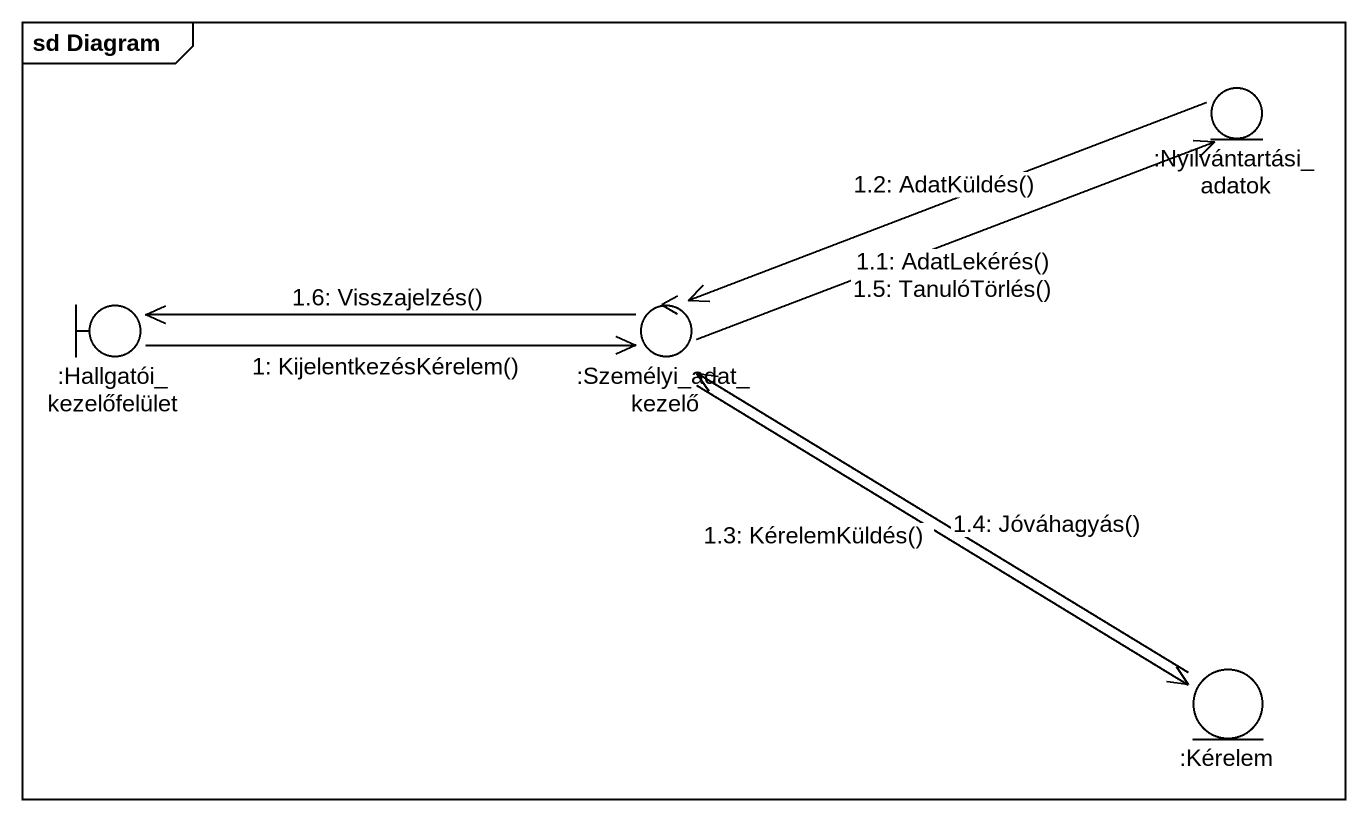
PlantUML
@startuml
mainframe sd Diagram
entity ":Nyilvántartási_adatok" as Nyilvántartási_adatok
boundary ":Hallgatói_kezelőfelület" as Hallgatói_kezelőfelület
control ":Személyi_adat_kezelő" as Személyi_adat_kezelő
entity ":Kérelem" as Kérelem
Hallgatói_kezelőfelület -right-> Személyi_adat_kezelő : 1: KijelentkezésKérelem()
Személyi_adat_kezelő -right-> Nyilvántartási_adatok : 1.1: AdatLekérés()\n1.5: TanulóTörlés()
Nyilvántartási_adatok -left-> Személyi_adat_kezelő : 1.2: AdatKüldés()
Személyi_adat_kezelő --> Kérelem : 1.3: KérelemKüldés()
Kérelem -up-> Személyi_adat_kezelő : 1.4: Jóváhagyás()
Személyi_adat_kezelő -left-> Hallgatói_kezelőfelület : 1.6: Visszajelzés()
@enduml
